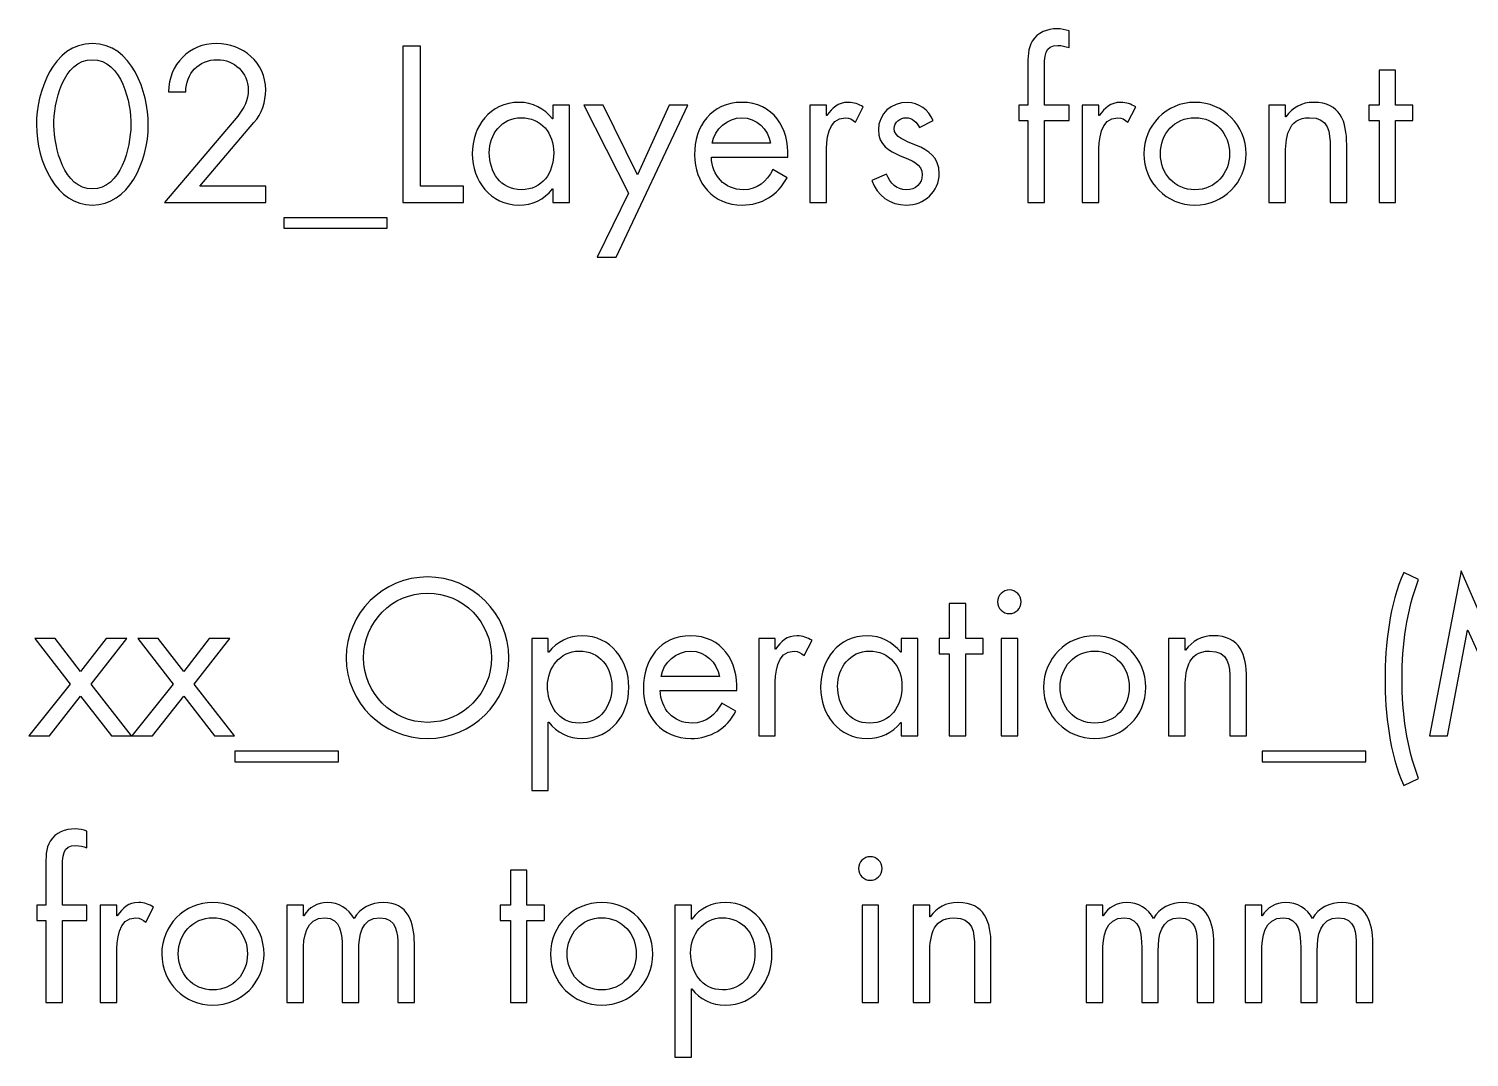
# Model space of a CAD drawing. Extents: x 150 to 6088, y 37 to 2750.
# Drawn here: x 4624.7 to 5041.9, y 62.8 to 360.6 of the extents above; entities that cross this region are included whole.
import ezdxf

# ---------------------------------------------------------------- set-up
doc = ezdxf.new("R2010")
doc.units = 0
doc.layers.add('00_Layout', color=7, linetype='CONTINUOUS')

msp = doc.modelspace()

# ---------------------------------------------------------------- linework, layer by layer
at = {"layer": '00_Layout', "color": 7}
for p, q in [((4926.015023, 355.141234), (4926.015023, 359.998974)), ((4643.126313, 356.340667), (4643.126313, 356.340667)), ((4738.122107, 355.561021), (4733.084451, 355.561021)), ((4733.084451, 355.561021), (4733.084451, 310.342002)), ((4738.122107, 315.019826), (4738.122107, 355.561021)), ((4643.126313, 351.662844), (4643.126313, 351.662844)), ((4914.080489, 349.74372), (4914.080489, 338.52893)), ((4918.878168, 338.52893), (4918.878168, 348.064519)), ((5020.590924, 348.664222), (5015.793245, 348.664222)), ((5015.793245, 348.664222), (5015.793245, 338.52893)), ((5020.590924, 338.52893), (5020.590924, 348.664222)), ((4665.136159, 342.367152), (4670.173815, 342.367152)), ((4781.302277, 338.52893), (4776.504334, 338.52893)), ((4776.504334, 338.52893), (4776.504334, 334.510791)), ((4781.302277, 310.342002), (4781.302277, 338.52893)), ((4791.077552, 338.52893), (4785.500147, 338.52893)), ((4785.500147, 338.52893), (4798.454119, 312.980792)), ((4801.033007, 318.318299), (4791.077552, 338.52893)), ((4794.795998, 294.509344), (4815.606226, 338.52893)), ((4810.148677, 338.52893), (4801.033007, 318.318299)), ((4815.606226, 338.52893), (4810.148677, 338.52893)), ((4855.727555, 338.52893), (4850.929876, 338.52893)), ((4850.929876, 338.52893), (4850.929876, 310.342002)), ((4855.727555, 335.470353), (4855.727555, 338.52893)), ((4864.12356, 333.611209), (4866.402676, 337.989181)), ((4914.080489, 338.52893), (4911.441805, 338.52893)), ((4911.441805, 338.52893), (4911.441805, 334.090977)), ((4926.015023, 338.52893), (4918.878168, 338.52893)), ((4926.015023, 334.090977), (4926.015023, 338.52893)), ((4934.651004, 338.52893), (4929.853061, 338.52893)), ((4929.853061, 338.52893), (4929.853061, 310.342002)), ((4934.651004, 335.470353), (4934.651004, 338.52893)), ((4943.047009, 333.611209), (4945.32586, 337.989181)), ((4988.685683, 338.52893), (4983.888004, 338.52893)), ((4983.888004, 338.52893), (4983.888004, 310.342002)), ((4988.685683, 335.11052), (4988.685683, 338.52893)), ((5015.793245, 338.52893), (5012.854524, 338.52893)), ((5012.854524, 338.52893), (5012.854524, 334.090977)), ((5025.62858, 338.52893), (5020.590924, 338.52893)), ((5025.62858, 334.090977), (5025.62858, 338.52893)), ((4685.226721, 335.350418), (4664.056661, 310.342002)), ((4767.268808, 334.870623), (4767.268808, 334.870623)), ((4776.504334, 334.510791), (4776.384478, 334.510791)), ((4855.847411, 335.470353), (4855.727555, 335.470353)), ((4882.654936, 331.991963), (4886.673154, 334.090977)), ((4911.441805, 334.090977), (4914.080489, 334.090977)), ((4914.080489, 334.090977), (4914.080489, 310.342002)), ((4918.878168, 334.090977), (4926.015023, 334.090977)), ((4918.878168, 310.342002), (4918.878168, 334.090977)), ((4934.77086, 335.470353), (4934.651004, 335.470353)), ((4962.477967, 334.870623), (4962.477967, 334.870623)), ((4988.805803, 335.11052), (4988.685683, 335.11052)), ((5012.854524, 334.090977), (5015.793245, 334.090977)), ((5015.793245, 334.090977), (5015.793245, 310.342002)), ((5020.590924, 334.090977), (5025.62858, 334.090977)), ((5020.590924, 310.342002), (5020.590924, 334.090977)), ((4674.251829, 315.019826), (4689.904545, 333.431293)), ((4839.53509, 327.494056), (4822.683021, 327.494056)), ((5001.639919, 326.234642), (5001.639919, 310.342002)), ((5006.437598, 310.342002), (5006.437598, 327.074242)), ((4822.443044, 323.415936), (4844.572746, 323.415936)), ((4855.727555, 310.342002), (4855.727555, 324.435479)), ((4934.651004, 310.342002), (4934.651004, 324.435479)), ((4988.685683, 310.342002), (4988.685683, 323.715814)), ((4844.332769, 317.478699), (4840.254755, 319.817611)), ((4873.179434, 318.498216), (4868.921239, 316.699053)), ((4693.322954, 315.019826), (4674.251829, 315.019826)), ((4693.322954, 310.342002), (4693.322954, 315.019826)), ((4750.59639, 315.019826), (4738.122107, 315.019826)), ((4750.59639, 310.342002), (4750.59639, 315.019826)), ((4776.384478, 314.240206), (4776.504334, 314.240206)), ((4776.504334, 314.240206), (4776.504334, 310.342002)), ((4798.454119, 312.980792), (4789.338449, 294.509344)), ((4664.056661, 310.342002), (4693.322954, 310.342002)), ((4733.084451, 310.342002), (4750.59639, 310.342002)), ((4776.504334, 310.342002), (4781.302277, 310.342002)), ((4850.929876, 310.342002), (4855.727555, 310.342002)), ((4914.080489, 310.342002), (4918.878168, 310.342002)), ((4929.853061, 310.342002), (4934.651004, 310.342002)), ((4962.477967, 309.562356), (4962.477967, 309.562356)), ((4983.888004, 310.342002), (4988.685683, 310.342002)), ((5001.639919, 310.342002), (5006.437598, 310.342002)), ((5015.793245, 310.342002), (5020.590924, 310.342002)), ((4728.526748, 305.844095), (4698.540526, 305.844095)), ((4698.540526, 305.844095), (4698.540526, 302.845473)), ((4728.526748, 302.845473), (4728.526748, 305.844095)), ((4698.540526, 302.845473), (4728.526748, 302.845473)), ((4789.338449, 294.509344), (4794.795998, 294.509344)), ((4740.221306, 201.892043), (4740.221306, 201.892043)), ((5027.247826, 201.112397), (5022.989896, 203.151457)), ((5039.602253, 203.691206), (5030.426523, 155.893378)), ((5056.03443, 165.728819), (5039.602253, 203.691206)), ((4740.221306, 197.214194), (4740.221306, 197.214194)), ((4908.742796, 198.113775), (4908.742796, 198.113775)), ((4896.088861, 194.215598), (4891.290917, 194.215598)), ((4891.290917, 194.215598), (4891.290917, 184.080306)), ((4896.088861, 184.080306), (4896.088861, 194.215598)), ((4632.331336, 184.080306), (4626.45416, 184.080306)), ((4626.45416, 184.080306), (4636.709387, 170.88641)), ((4639.707904, 174.484736), (4632.331336, 184.080306)), ((4647.084471, 184.080306), (4639.707904, 174.484736)), ((4642.76648, 170.88641), (4653.081768, 184.080306)), ((4653.081768, 184.080306), (4647.084471, 184.080306)), ((4662.197438, 184.080306), (4656.320261, 184.080306)), ((4656.320261, 184.080306), (4666.575489, 170.88641)), ((4669.574005, 174.484736), (4662.197438, 184.080306)), ((4676.950573, 184.080306), (4669.574005, 174.484736)), ((4672.632582, 170.88641), (4682.94787, 184.080306)), ((4682.94787, 184.080306), (4676.950573, 184.080306)), ((4775.184859, 184.080306), (4770.38718, 184.080306)), ((4770.38718, 184.080306), (4770.38718, 140.06072)), ((4775.184859, 180.062167), (4775.184859, 184.080306)), ((4840.91436, 184.080306), (4836.116681, 184.080306)), ((4836.116681, 184.080306), (4836.116681, 155.893378)), ((4840.91436, 181.021702), (4840.91436, 184.080306)), ((4882.175248, 184.080306), (4877.377568, 184.080306)), ((4877.377568, 184.080306), (4877.377568, 180.062167)), ((4882.175248, 155.893378), (4882.175248, 184.080306)), ((4891.290917, 184.080306), (4888.352461, 184.080306)), ((4888.352461, 184.080306), (4888.352461, 179.642353)), ((4901.126517, 184.080306), (4896.088861, 184.080306)), ((4901.126517, 179.642353), (4901.126517, 184.080306)), ((4911.141768, 184.080306), (4906.344089, 184.080306)), ((4906.344089, 184.080306), (4906.344089, 155.893378)), ((4911.141768, 155.893378), (4911.141768, 184.080306)), ((4959.659102, 184.080306), (4954.861423, 184.080306)), ((4954.861423, 184.080306), (4954.861423, 155.893378)), ((4959.659102, 180.66187), (4959.659102, 184.080306)), ((5035.584035, 155.893378), (5041.401416, 186.479172)), ((5041.401416, 186.479172), (5041.521272, 186.479172)), ((5041.521272, 186.479172), (5056.03443, 154.034235)), ((4775.30498, 180.062167), (4775.184859, 180.062167)), ((4784.120877, 180.421999), (4784.120877, 180.421999)), ((4841.034481, 181.021702), (4840.91436, 181.021702)), ((4849.310629, 179.162585), (4851.589481, 183.540557)), ((4868.141778, 180.421999), (4868.141778, 180.421999)), ((4877.377568, 180.062167), (4877.257448, 180.062167)), ((4888.352461, 179.642353), (4891.290917, 179.642353)), ((4891.290917, 179.642353), (4891.290917, 155.893378)), ((4896.088861, 179.642353), (4901.126517, 179.642353)), ((4896.088861, 155.893378), (4896.088861, 179.642353)), ((4933.451386, 180.421999), (4933.451386, 180.421999)), ((4959.779223, 180.66187), (4959.659102, 180.66187)), ((4824.721895, 173.045405), (4807.869826, 173.045405)), ((4972.613339, 171.785991), (4972.613339, 155.893378)), ((4977.411018, 155.893378), (4977.411018, 172.625618)), ((4636.709387, 170.88641), (4624.714793, 155.893378)), ((4630.71209, 155.893378), (4639.707904, 167.348065)), ((4639.707904, 167.348065), (4648.643922, 155.893378)), ((4654.461038, 155.893378), (4642.76648, 170.88641)), ((4666.575489, 170.88641), (4654.580894, 155.893378)), ((4660.578192, 155.893378), (4669.574005, 167.348065)), ((4669.574005, 167.348065), (4678.510024, 155.893378)), ((4684.32714, 155.893378), (4672.632582, 170.88641)), ((4807.629849, 168.967312), (4829.759551, 168.967312)), ((4840.91436, 155.893378), (4840.91436, 169.986829)), ((4959.659102, 155.893378), (4959.659102, 169.267164)), ((4829.519839, 163.030048), (4825.44156, 165.368986)), ((4775.184859, 140.06072), (4775.184859, 159.851536)), ((4775.184859, 159.851536), (4775.30498, 159.851536)), ((4877.257448, 159.791555), (4877.377568, 159.791555)), ((4877.377568, 159.791555), (4877.377568, 155.893378)), ((4624.714793, 155.893378), (4630.71209, 155.893378)), ((4648.643922, 155.893378), (4654.461038, 155.893378)), ((4654.580894, 155.893378), (4660.578192, 155.893378)), ((4678.510024, 155.893378), (4684.32714, 155.893378)), ((4836.116681, 155.893378), (4840.91436, 155.893378)), ((4877.377568, 155.893378), (4882.175248, 155.893378)), ((4891.290917, 155.893378), (4896.088861, 155.893378)), ((4906.344089, 155.893378), (4911.141768, 155.893378)), ((4933.451386, 155.113732), (4933.451386, 155.113732)), ((4954.861423, 155.893378), (4959.659102, 155.893378)), ((4972.613339, 155.893378), (4977.411018, 155.893378)), ((5030.426523, 155.893378), (5035.584035, 155.893378)), ((4714.373158, 151.395445), (4684.3872, 151.395445)), ((4684.3872, 151.395445), (4684.3872, 148.396849)), ((4714.373158, 148.396849), (4714.373158, 151.395445)), ((5011.954943, 151.395445), (4981.968985, 151.395445)), ((4981.968985, 151.395445), (4981.968985, 148.396849)), ((5011.954943, 148.396849), (5011.954943, 151.395445)), ((4684.3872, 148.396849), (4714.373158, 148.396849)), ((4981.968985, 148.396849), (5011.954943, 148.396849)), ((5022.989896, 141.50005), (5027.247826, 143.53911)), ((4770.38718, 140.06072), (4775.184859, 140.06072)), ((4641.567127, 123.468285), (4641.567127, 128.326024)), ((4629.632592, 118.07077), (4629.632592, 106.85598)), ((4769.00791, 116.991273), (4764.210231, 116.991273)), ((4764.210231, 116.991273), (4764.210231, 106.85598)), ((4769.00791, 106.85598), (4769.00791, 116.991273)), ((4868.441815, 120.889476), (4868.441815, 120.889476)), ((4634.430271, 106.85598), (4634.430271, 116.391543)), ((4629.632592, 106.85598), (4626.993908, 106.85598)), ((4626.993908, 106.85598), (4626.993908, 102.418028)), ((4641.567127, 106.85598), (4634.430271, 106.85598)), ((4641.567127, 102.418028), (4641.567127, 106.85598)), ((4650.203108, 106.85598), (4645.405429, 106.85598)), ((4645.405429, 106.85598), (4645.405429, 78.668921)), ((4650.203108, 103.797404), (4650.203108, 106.85598)), ((4658.599113, 101.93826), (4660.878229, 106.316231)), ((4704.238051, 106.85598), (4699.440107, 106.85598)), ((4699.440107, 106.85598), (4699.440107, 78.668921)), ((4704.238051, 103.797404), (4704.238051, 106.85598)), ((4764.210231, 106.85598), (4761.27151, 106.85598)), ((4761.27151, 106.85598), (4761.27151, 102.418028)), ((4774.045566, 106.85598), (4769.00791, 106.85598)), ((4774.045566, 102.418028), (4774.045566, 106.85598)), ((4816.625928, 106.85598), (4811.827984, 106.85598)), ((4811.827984, 106.85598), (4811.827984, 62.836288)), ((4816.625928, 102.837841), (4816.625928, 106.85598)), ((4870.840787, 106.85598), (4866.042843, 106.85598)), ((4866.042843, 106.85598), (4866.042843, 78.668921)), ((4870.840787, 78.668921), (4870.840787, 106.85598)), ((4885.653717, 106.85598), (4880.856038, 106.85598)), ((4880.856038, 106.85598), (4880.856038, 78.668921)), ((4885.653717, 103.437571), (4885.653717, 106.85598)), ((4935.790562, 106.85598), (4930.992883, 106.85598)), ((4930.992883, 106.85598), (4930.992883, 78.668921)), ((4935.790562, 103.797404), (4935.790562, 106.85598)), ((4981.849129, 106.85598), (4977.05145, 106.85598)), ((4977.05145, 106.85598), (4977.05145, 78.668921)), ((4981.849129, 103.797404), (4981.849129, 106.85598)), ((4626.993908, 102.418028), (4629.632592, 102.418028)), ((4629.632592, 102.418028), (4629.632592, 78.668921)), ((4634.430271, 102.418028), (4641.567127, 102.418028)), ((4634.430271, 78.668921), (4634.430271, 102.418028)), ((4650.322964, 103.797404), (4650.203108, 103.797404)), ((4678.03007, 103.197674), (4678.03007, 103.197674)), ((4704.357907, 103.797404), (4704.238051, 103.797404)), ((4761.27151, 102.418028), (4764.210231, 102.418028)), ((4764.210231, 102.418028), (4764.210231, 78.668921)), ((4769.00791, 102.418028), (4774.045566, 102.418028)), ((4769.00791, 78.668921), (4769.00791, 102.418028)), ((4790.657924, 103.197674), (4790.657924, 103.197674)), ((4816.745784, 102.837841), (4816.625928, 102.837841)), ((4825.561681, 103.197674), (4825.561681, 103.197674)), ((4885.773838, 103.437571), (4885.653717, 103.437571)), ((4935.910418, 103.797404), (4935.790562, 103.797404)), ((4981.969249, 103.797404), (4981.849129, 103.797404)), ((4650.203108, 78.668921), (4650.203108, 92.76245)), ((4704.238051, 78.668921), (4704.238051, 93.242404)), ((4715.512716, 94.681734), (4715.512716, 78.668921)), ((4720.31066, 78.668921), (4720.31066, 93.602236)), ((4731.585325, 95.041566), (4731.585325, 78.668921)), ((4736.383004, 78.668921), (4736.383004, 95.821027)), ((4885.653717, 78.668921), (4885.653717, 92.042785)), ((4898.607689, 94.561613), (4898.607689, 78.668921)), ((4903.405633, 78.668921), (4903.405633, 95.401399)), ((4935.790562, 78.668921), (4935.790562, 93.242404)), ((4947.065227, 94.681734), (4947.065227, 78.668921)), ((4951.863171, 78.668921), (4951.863171, 93.602236)), ((4963.137836, 95.041566), (4963.137836, 78.668921)), ((4967.93578, 78.668921), (4967.93578, 95.821027)), ((4981.849129, 78.668921), (4981.849129, 93.242404)), ((4993.124059, 94.681734), (4993.124059, 78.668921)), ((4997.921738, 78.668921), (4997.921738, 93.602236)), ((5009.196403, 95.041566), (5009.196403, 78.668921)), ((5013.994347, 78.668921), (5013.994347, 95.821027)), ((4816.625928, 62.836288), (4816.625928, 82.627343)), ((4816.625928, 82.627343), (4816.745784, 82.627343)), ((4629.632592, 78.668921), (4634.430271, 78.668921)), ((4645.405429, 78.668921), (4650.203108, 78.668921)), ((4678.03007, 77.88946), (4678.03007, 77.88946)), ((4699.440107, 78.668921), (4704.238051, 78.668921)), ((4715.512716, 78.668921), (4720.31066, 78.668921)), ((4731.585325, 78.668921), (4736.383004, 78.668921)), ((4764.210231, 78.668921), (4769.00791, 78.668921)), ((4790.657924, 77.88946), (4790.657924, 77.88946)), ((4866.042843, 78.668921), (4870.840787, 78.668921)), ((4880.856038, 78.668921), (4885.653717, 78.668921)), ((4898.607689, 78.668921), (4903.405633, 78.668921)), ((4930.992883, 78.668921), (4935.790562, 78.668921)), ((4947.065227, 78.668921), (4951.863171, 78.668921)), ((4963.137836, 78.668921), (4967.93578, 78.668921)), ((4977.05145, 78.668921), (4981.849129, 78.668921)), ((4993.124059, 78.668921), (4997.921738, 78.668921)), ((5009.196403, 78.668921), (5013.994347, 78.668921)), ((4811.827984, 62.836288), (4816.625928, 62.836288))]:
    msp.add_line(p, q, dxfattribs=at)
for points in [[(4922.596614, 360.598704), (4919.717953, 360.598704), (4916.899089, 359.57916), (4915.339903, 357.060333)], [(4926.015023, 359.998974), (4924.875465, 360.358806), (4923.735907, 360.598704), (4922.596614, 360.598704)], [(4643.126313, 356.340667), (4631.671732, 356.340667), (4626.933848, 342.187236), (4626.933848, 332.891544)], [(4659.318778, 332.891544), (4659.318778, 342.187236), (4654.581159, 356.340667), (4643.126313, 356.340667)], [(4679.109568, 356.340667), (4671.133192, 356.340667), (4665.316075, 350.283468), (4665.136159, 342.367152)], [(4693.322954, 342.966882), (4693.322954, 350.823217), (4686.666052, 356.340667), (4679.109568, 356.340667)], [(4915.339903, 357.060333), (4914.080489, 355.021273), (4914.080489, 352.082631), (4914.080489, 349.74372)], [(4918.878168, 348.064519), (4918.878168, 353.042194), (4918.878168, 355.800919), (4922.77653, 355.800919)], [(4922.77653, 355.800919), (4923.975884, 355.800919), (4924.935525, 355.501067), (4926.015023, 355.141234)], [(4631.971504, 332.651647), (4631.851648, 339.068678), (4634.610188, 351.662844), (4643.126313, 351.662844)], [(4643.126313, 351.662844), (4651.642438, 351.662844), (4654.401243, 339.068678), (4654.281122, 332.651647)], [(4670.173815, 342.367152), (4670.293671, 347.644705), (4673.8322, 351.662844), (4679.289484, 351.662844)], [(4679.289484, 351.662844), (4684.207284, 351.662844), (4688.285298, 347.944557), (4688.285298, 342.906901)], [(4688.285298, 342.906901), (4688.285298, 339.96826), (4687.025884, 337.509413), (4685.226721, 335.350418)], [(4689.904545, 333.431293), (4692.243456, 336.130037), (4693.322954, 339.308576), (4693.322954, 342.966882)], [(4766.729059, 339.308576), (4758.272729, 339.308576), (4753.175278, 332.411776), (4753.175278, 324.375498)], [(4776.384478, 334.510791), (4774.045566, 337.509413), (4770.567096, 339.308576), (4766.729059, 339.308576)], [(4831.198881, 339.308576), (4822.382984, 339.308576), (4817.525244, 332.411776), (4817.525244, 324.075647)], [(4844.572746, 323.415936), (4845.052435, 331.812047), (4840.254755, 339.308576), (4831.198881, 339.308576)], [(4862.084685, 339.308576), (4858.966048, 339.308576), (4857.526718, 337.689329), (4855.847411, 335.470353)], [(4866.402676, 337.989181), (4865.023141, 338.768827), (4863.703931, 339.308576), (4862.084685, 339.308576)], [(4879.176731, 339.308576), (4874.618764, 339.308576), (4870.780462, 336.070083), (4870.780462, 331.332279)], [(4886.673154, 334.090977), (4885.413741, 337.029619), (4882.415224, 339.308576), (4879.176731, 339.308576)], [(4941.00787, 339.308576), (4937.889497, 339.308576), (4936.450167, 337.689329), (4934.77086, 335.470353)], [(4945.32586, 337.989181), (4943.94659, 338.768827), (4942.627116, 339.308576), (4941.00787, 339.308576)], [(4962.477967, 339.308576), (4954.201818, 339.308576), (4947.664772, 332.651647), (4947.664772, 324.375498)], [(4977.291162, 324.375498), (4977.291162, 332.651647), (4970.754115, 339.308576), (4962.477967, 339.308576)], [(4996.841975, 339.308576), (4993.363771, 339.308576), (4990.784882, 337.809265), (4988.805803, 335.11052)], [(5006.437598, 327.074242), (5006.437598, 333.67119), (5004.638436, 339.308576), (4996.841975, 339.308576)], [(4758.092813, 324.735331), (4758.092813, 330.012884), (4761.691403, 334.870623), (4767.268808, 334.870623)], [(4767.268808, 334.870623), (4773.206045, 334.870623), (4776.74431, 330.312735), (4776.74431, 324.67535)], [(4822.683021, 327.494056), (4823.282565, 331.572149), (4827.120867, 334.870623), (4831.258942, 334.870623)], [(4831.258942, 334.870623), (4835.457076, 334.870623), (4838.875485, 331.572149), (4839.53509, 327.494056)], [(4855.727555, 324.435479), (4855.727555, 328.093759), (4855.967532, 334.870623), (4861.244899, 334.870623)], [(4861.244899, 334.870623), (4862.504313, 334.870623), (4863.164183, 334.270894), (4864.12356, 333.611209)], [(4875.338429, 331.752066), (4875.338429, 333.551228), (4877.137592, 334.870623), (4878.816899, 334.870623)], [(4878.816899, 334.870623), (4880.556001, 334.870623), (4881.995331, 333.491274), (4882.654936, 331.991963)], [(4934.651004, 324.435479), (4934.651004, 328.093759), (4934.890716, 334.870623), (4940.168349, 334.870623)], [(4940.168349, 334.870623), (4941.427763, 334.870623), (4942.087367, 334.270894), (4943.047009, 333.611209)], [(4952.462716, 324.435479), (4952.462716, 330.132819), (4956.54073, 334.870623), (4962.477967, 334.870623)], [(4962.477967, 334.870623), (4968.415204, 334.870623), (4972.493218, 330.132819), (4972.493218, 324.435479)], [(4988.685683, 323.715814), (4988.685683, 328.75347), (4989.105576, 334.870623), (4995.702682, 334.870623)], [(4995.702682, 334.870623), (5001.280087, 334.870623), (5001.639919, 330.79253), (5001.639919, 326.234642)], [(4626.933848, 332.891544), (4626.933848, 321.736709), (4632.811025, 309.562356), (4643.126313, 309.562356)], [(4643.126313, 314.240206), (4634.790104, 314.240206), (4632.09136, 326.294596), (4631.971504, 332.651647)], [(4643.126313, 309.562356), (4653.441601, 309.562356), (4659.318778, 321.736709), (4659.318778, 332.891544)], [(4654.281122, 332.651647), (4654.161266, 326.294596), (4651.462522, 314.240206), (4643.126313, 314.240206)], [(4870.780462, 331.332279), (4870.780462, 322.456374), (4883.494722, 324.615396), (4883.494722, 318.318299)], [(4881.875475, 326.834345), (4878.576922, 328.213721), (4875.338429, 329.173283), (4875.338429, 331.752066)], [(4888.412257, 318.738113), (4888.412257, 323.475917), (4885.173764, 325.454996), (4881.875475, 326.834345)], [(4753.175278, 324.375498), (4753.175278, 316.579118), (4758.39285, 309.562356), (4766.668999, 309.562356)], [(4767.328603, 314.000309), (4761.331571, 314.000309), (4758.092813, 319.217881), (4758.092813, 324.735331)], [(4776.74431, 324.67535), (4776.74431, 318.97801), (4773.505817, 314.000309), (4767.328603, 314.000309)], [(4817.525244, 324.075647), (4817.525244, 315.979388), (4822.922733, 309.562356), (4831.319002, 309.562356)], [(4831.678834, 314.000309), (4826.221286, 314.000309), (4822.503104, 318.198364), (4822.443044, 323.415936)], [(4947.664772, 324.375498), (4947.664772, 316.099323), (4954.261878, 309.562356), (4962.477967, 309.562356)], [(4962.477967, 314.000309), (4956.54073, 314.000309), (4952.462716, 318.678132), (4952.462716, 324.435479)], [(4972.493218, 324.435479), (4972.493218, 318.678132), (4968.415204, 314.000309), (4962.477967, 314.000309)], [(4962.477967, 309.562356), (4970.694055, 309.562356), (4977.291162, 316.099323), (4977.291162, 324.375498)], [(4831.319002, 309.562356), (4837.076323, 309.562356), (4841.634025, 312.441043), (4844.332769, 317.478699)], [(4840.254755, 319.817611), (4838.395532, 316.459156), (4835.756848, 314.000309), (4831.678834, 314.000309)], [(4878.936755, 314.000309), (4875.758057, 314.000309), (4874.378787, 315.859452), (4873.179434, 318.498216)], [(4878.876694, 309.562356), (4884.094266, 309.562356), (4888.412257, 313.400579), (4888.412257, 318.738113)], [(4883.494722, 318.318299), (4883.494722, 315.739491), (4881.515643, 314.000309), (4878.936755, 314.000309)], [(4766.668999, 309.562356), (4770.627157, 309.562356), (4773.92571, 311.121648), (4776.384478, 314.240206)], [(4868.921239, 316.699053), (4870.420629, 312.261127), (4874.138811, 309.562356), (4878.876694, 309.562356)], [(4740.221306, 201.892043), (4727.32713, 201.892043), (4716.652274, 191.396892), (4716.652274, 178.44292)], [(4763.790338, 178.44292), (4763.790338, 191.396892), (4753.115218, 201.892043), (4740.221306, 201.892043)], [(5022.989896, 203.151457), (5018.791761, 194.215598), (5017.532347, 182.041246), (5017.532347, 172.32574)], [(5022.450147, 172.32574), (5022.450147, 182.161181), (5023.829417, 192.056603), (5027.247826, 201.112397)], [(4721.68993, 178.502875), (4721.68993, 188.758129), (4729.845958, 197.214194), (4740.221306, 197.214194)], [(4740.221306, 197.214194), (4750.59639, 197.214194), (4758.752683, 188.758129), (4758.752683, 178.502875)], [(4908.742796, 198.113775), (4906.883838, 198.113775), (4905.324387, 196.554509), (4905.324387, 194.695366)], [(4912.161205, 194.695366), (4912.161205, 196.554509), (4910.602019, 198.113775), (4908.742796, 198.113775)], [(4905.324387, 194.695366), (4905.324387, 192.776268), (4906.883838, 191.276957), (4908.742796, 191.276957)], [(4908.742796, 191.276957), (4910.602019, 191.276957), (4912.161205, 192.776268), (4912.161205, 194.695366)], [(4785.020459, 184.859925), (4781.122361, 184.859925), (4777.643891, 183.180724), (4775.30498, 180.062167)], [(4798.514179, 169.926848), (4798.514179, 177.723255), (4793.296607, 184.859925), (4785.020459, 184.859925)], [(4816.385951, 184.859925), (4807.570053, 184.859925), (4802.712314, 177.963126), (4802.712314, 169.626996)], [(4829.759551, 168.967312), (4830.239504, 177.363422), (4825.44156, 184.859925), (4816.385951, 184.859925)], [(4847.27149, 184.859925), (4844.152853, 184.859925), (4842.713523, 183.240679), (4841.034481, 181.021702)], [(4851.589481, 183.540557), (4850.210211, 184.320176), (4848.890737, 184.859925), (4847.27149, 184.859925)], [(4867.602029, 184.859925), (4859.145964, 184.859925), (4854.048248, 177.963126), (4854.048248, 169.926848)], [(4877.257448, 180.062167), (4874.918536, 183.060762), (4871.440331, 184.859925), (4867.602029, 184.859925)], [(4933.451386, 184.859925), (4925.175237, 184.859925), (4918.638191, 178.203023), (4918.638191, 169.926848)], [(4948.264581, 169.926848), (4948.264581, 178.203023), (4941.727535, 184.859925), (4933.451386, 184.859925)], [(4967.815395, 184.859925), (4964.336925, 184.859925), (4961.758302, 183.36064), (4959.779223, 180.66187)], [(4977.411018, 172.625618), (4977.411018, 179.22254), (4975.611855, 184.859925), (4967.815395, 184.859925)], [(4774.945147, 170.286707), (4774.945147, 175.564233), (4778.543473, 180.421999), (4784.120877, 180.421999)], [(4784.120877, 180.421999), (4790.058114, 180.421999), (4793.59638, 175.864111), (4793.59638, 170.226726)], [(4807.869826, 173.045405), (4808.469635, 177.123525), (4812.307672, 180.421999), (4816.445747, 180.421999)], [(4816.445747, 180.421999), (4820.643881, 180.421999), (4824.062291, 177.123525), (4824.721895, 173.045405)], [(4840.91436, 169.986829), (4840.91436, 173.645135), (4841.154337, 180.421999), (4846.431969, 180.421999)], [(4846.431969, 180.421999), (4847.691383, 180.421999), (4848.350988, 179.822269), (4849.310629, 179.162585)], [(4858.966048, 170.286707), (4858.966048, 175.564233), (4862.564374, 180.421999), (4868.141778, 180.421999)], [(4868.141778, 180.421999), (4874.079015, 180.421999), (4877.61728, 175.864111), (4877.61728, 170.226726)], [(4923.43587, 169.986829), (4923.43587, 175.684195), (4927.514149, 180.421999), (4933.451386, 180.421999)], [(4933.451386, 180.421999), (4939.388623, 180.421999), (4943.466637, 175.684195), (4943.466637, 169.986829)], [(4959.659102, 169.267164), (4959.659102, 174.304819), (4960.078995, 180.421999), (4966.676101, 180.421999)], [(4966.676101, 180.421999), (4972.253506, 180.421999), (4972.613339, 176.343879), (4972.613339, 171.785991)], [(4716.652274, 178.44292), (4716.652274, 165.428941), (4727.32713, 155.113732), (4740.221306, 155.113732)], [(4740.221306, 159.791555), (4729.966078, 159.791555), (4721.68993, 168.307601), (4721.68993, 178.502875)], [(4758.752683, 178.502875), (4758.752683, 168.307601), (4750.476534, 159.791555), (4740.221306, 159.791555)], [(4740.221306, 155.113732), (4753.115218, 155.113732), (4763.790338, 165.428941), (4763.790338, 178.44292)], [(5017.532347, 172.32574), (5017.532347, 162.610261), (5018.791761, 150.435909), (5022.989896, 141.50005)], [(5027.247826, 143.53911), (5023.829417, 152.594904), (5022.450147, 162.4903), (5022.450147, 172.32574)], [(4784.180938, 159.551685), (4778.18364, 159.551685), (4774.945147, 164.769257), (4774.945147, 170.286707)], [(4793.59638, 170.226726), (4793.59638, 164.52936), (4790.357887, 159.551685), (4784.180938, 159.551685)], [(4784.960398, 155.113732), (4793.416463, 155.113732), (4798.514179, 161.890596), (4798.514179, 169.926848)], [(4802.712314, 169.626996), (4802.712314, 161.530764), (4808.109802, 155.113732), (4816.505807, 155.113732)], [(4816.86564, 159.551685), (4811.408091, 159.551685), (4807.689909, 163.749713), (4807.629849, 168.967312)], [(4854.048248, 169.926848), (4854.048248, 162.130467), (4859.26582, 155.113732), (4867.541969, 155.113732)], [(4868.201838, 159.551685), (4862.204541, 159.551685), (4858.966048, 164.769257), (4858.966048, 170.286707)], [(4877.61728, 170.226726), (4877.61728, 164.52936), (4874.378787, 159.551685), (4868.201838, 159.551685)], [(4918.638191, 169.926848), (4918.638191, 161.650699), (4925.235033, 155.113732), (4933.451386, 155.113732)], [(4933.451386, 159.551685), (4927.514149, 159.551685), (4923.43587, 164.229508), (4923.43587, 169.986829)], [(4943.466637, 169.986829), (4943.466637, 164.229508), (4939.388623, 159.551685), (4933.451386, 159.551685)], [(4933.451386, 155.113732), (4941.667475, 155.113732), (4948.264581, 161.650699), (4948.264581, 169.926848)], [(4816.505807, 155.113732), (4822.263128, 155.113732), (4826.821095, 157.992393), (4829.519839, 163.030048)], [(4825.44156, 165.368986), (4823.582602, 162.010532), (4820.943654, 159.551685), (4816.86564, 159.551685)], [(4775.30498, 159.851536), (4777.583831, 156.79296), (4781.122361, 155.113732), (4784.960398, 155.113732)], [(4867.541969, 155.113732), (4871.500127, 155.113732), (4874.79868, 156.672998), (4877.257448, 159.791555)], [(4630.892006, 125.387383), (4629.632592, 123.348323), (4629.632592, 120.409682), (4629.632592, 118.07077)], [(4638.148718, 128.925754), (4635.270057, 128.925754), (4632.451192, 127.906211), (4630.892006, 125.387383)], [(4641.567127, 128.326024), (4640.427569, 128.685857), (4639.288011, 128.925754), (4638.148718, 128.925754)], [(4634.430271, 116.391543), (4634.430271, 121.369244), (4634.430271, 124.127969), (4638.328634, 124.127969)], [(4638.328634, 124.127969), (4639.527987, 124.127969), (4640.487629, 123.828118), (4641.567127, 123.468285)], [(4868.441815, 120.889476), (4866.582592, 120.889476), (4865.023406, 119.330184), (4865.023406, 117.471067)], [(4865.023406, 117.471067), (4865.023406, 115.551942), (4866.582592, 114.052631), (4868.441815, 114.052631)], [(4871.860224, 117.471067), (4871.860224, 119.330184), (4870.301038, 120.889476), (4868.441815, 120.889476)], [(4868.441815, 114.052631), (4870.301038, 114.052631), (4871.860224, 115.551942), (4871.860224, 117.471067)], [(4656.560238, 107.635626), (4653.441601, 107.635626), (4652.002271, 106.01638), (4650.322964, 103.797404)], [(4660.878229, 106.316231), (4659.498694, 107.095877), (4658.179484, 107.635626), (4656.560238, 107.635626)], [(4678.03007, 107.635626), (4669.753922, 107.635626), (4663.216876, 100.978698), (4663.216876, 92.702655)], [(4692.843265, 92.702655), (4692.843265, 100.978698), (4686.306219, 107.635626), (4678.03007, 107.635626)], [(4711.134665, 107.635626), (4708.256005, 107.635626), (4705.857297, 106.136315), (4704.357907, 103.797404)], [(4718.931125, 102.957777), (4717.431735, 105.896418), (4714.433218, 107.635626), (4711.134665, 107.635626)], [(4727.38719, 107.635626), (4723.968781, 107.635626), (4720.610432, 106.076334), (4718.931125, 102.957777)], [(4736.383004, 95.821027), (4736.383004, 101.758344), (4734.583841, 107.635626), (4727.38719, 107.635626)], [(4790.657924, 107.635626), (4782.381775, 107.635626), (4775.844729, 100.978698), (4775.844729, 92.702655)], [(4805.471118, 92.702655), (4805.471118, 100.978698), (4798.934072, 107.635626), (4790.657924, 107.635626)], [(4826.461262, 107.635626), (4822.563165, 107.635626), (4819.084695, 105.956399), (4816.745784, 102.837841)], [(4839.954983, 92.702655), (4839.954983, 100.49893), (4834.737411, 107.635626), (4826.461262, 107.635626)], [(4893.81001, 107.635626), (4890.33154, 107.635626), (4887.752917, 106.136315), (4885.773838, 103.437571)], [(4903.405633, 95.401399), (4903.405633, 101.998241), (4901.60647, 107.635626), (4893.81001, 107.635626)], [(4942.687441, 107.635626), (4939.808781, 107.635626), (4937.409809, 106.136315), (4935.910418, 103.797404)], [(4950.483637, 102.957777), (4948.984511, 105.896418), (4945.98573, 107.635626), (4942.687441, 107.635626)], [(4958.939966, 107.635626), (4955.521557, 107.635626), (4952.162943, 106.076334), (4950.483637, 102.957777)], [(4967.93578, 95.821027), (4967.93578, 101.758344), (4966.136617, 107.635626), (4958.939966, 107.635626)], [(4988.746008, 107.635626), (4985.867347, 107.635626), (4983.468375, 106.136315), (4981.969249, 103.797404)], [(4996.542468, 102.957777), (4995.043077, 105.896418), (4992.044561, 107.635626), (4988.746008, 107.635626)], [(5004.998533, 107.635626), (5001.580124, 107.635626), (4998.22151, 106.076334), (4996.542468, 102.957777)], [(5013.994347, 95.821027), (5013.994347, 101.758344), (5012.195184, 107.635626), (5004.998533, 107.635626)], [(4650.203108, 92.76245), (4650.203108, 96.420836), (4650.443085, 103.197674), (4655.720452, 103.197674)], [(4655.720452, 103.197674), (4656.979866, 103.197674), (4657.639736, 102.597944), (4658.599113, 101.93826)], [(4668.014819, 92.76245), (4668.014819, 98.459976), (4672.092833, 103.197674), (4678.03007, 103.197674)], [(4678.03007, 103.197674), (4683.967308, 103.197674), (4688.045586, 98.459976), (4688.045586, 92.76245)], [(4704.238051, 93.242404), (4704.238051, 97.500334), (4704.837596, 103.197674), (4710.47506, 103.197674)], [(4710.47506, 103.197674), (4715.092823, 103.197674), (4715.512716, 98.159939), (4715.512716, 94.681734)], [(4720.31066, 93.602236), (4720.31066, 97.860166), (4720.910204, 103.197674), (4726.427813, 103.197674)], [(4726.427813, 103.197674), (4731.345348, 103.197674), (4731.585325, 98.699688), (4731.585325, 95.041566)], [(4780.642672, 92.76245), (4780.642672, 98.459976), (4784.720686, 103.197674), (4790.657924, 103.197674)], [(4790.657924, 103.197674), (4796.595161, 103.197674), (4800.673175, 98.459976), (4800.673175, 92.76245)], [(4816.385951, 93.062487), (4816.385951, 98.339855), (4819.984277, 103.197674), (4825.561681, 103.197674)], [(4825.561681, 103.197674), (4831.498918, 103.197674), (4835.037448, 98.639892), (4835.037448, 93.002427)], [(4885.653717, 92.042785), (4885.653717, 97.080441), (4886.07361, 103.197674), (4892.670452, 103.197674)], [(4892.670452, 103.197674), (4898.247856, 103.197674), (4898.607689, 99.119554), (4898.607689, 94.561613)], [(4935.790562, 93.242404), (4935.790562, 97.500334), (4936.390371, 103.197674), (4942.027572, 103.197674)], [(4942.027572, 103.197674), (4946.645599, 103.197674), (4947.065227, 98.159939), (4947.065227, 94.681734)], [(4951.863171, 93.602236), (4951.863171, 97.860166), (4952.462716, 103.197674), (4957.980325, 103.197674)], [(4957.980325, 103.197674), (4962.898124, 103.197674), (4963.137836, 98.699688), (4963.137836, 95.041566)], [(4981.849129, 93.242404), (4981.849129, 97.500334), (4982.448938, 103.197674), (4988.086403, 103.197674)], [(4988.086403, 103.197674), (4992.704166, 103.197674), (4993.124059, 98.159939), (4993.124059, 94.681734)], [(4997.921738, 93.602236), (4997.921738, 97.860166), (4998.521547, 103.197674), (5004.038891, 103.197674)], [(5004.038891, 103.197674), (5008.956691, 103.197674), (5009.196403, 98.699688), (5009.196403, 95.041566)], [(4663.216876, 92.702655), (4663.216876, 84.426506), (4669.813982, 77.88946), (4678.03007, 77.88946)], [(4678.03007, 82.327306), (4672.092833, 82.327306), (4668.014819, 87.00513), (4668.014819, 92.76245)], [(4688.045586, 92.76245), (4688.045586, 87.00513), (4683.967308, 82.327306), (4678.03007, 82.327306)], [(4678.03007, 77.88946), (4686.246423, 77.88946), (4692.843265, 84.426506), (4692.843265, 92.702655)], [(4775.844729, 92.702655), (4775.844729, 84.426506), (4782.441835, 77.88946), (4790.657924, 77.88946)], [(4790.657924, 82.327306), (4784.720686, 82.327306), (4780.642672, 87.00513), (4780.642672, 92.76245)], [(4800.673175, 92.76245), (4800.673175, 87.00513), (4796.595161, 82.327306), (4790.657924, 82.327306)], [(4790.657924, 77.88946), (4798.874012, 77.88946), (4805.471118, 84.426506), (4805.471118, 92.702655)], [(4825.621741, 82.327306), (4819.624444, 82.327306), (4816.385951, 87.544878), (4816.385951, 93.062487)], [(4835.037448, 93.002427), (4835.037448, 87.305167), (4831.798955, 82.327306), (4825.621741, 82.327306)], [(4826.401467, 77.88946), (4834.857532, 77.88946), (4839.954983, 84.666218), (4839.954983, 92.702655)], [(4816.745784, 82.627343), (4819.024635, 79.568767), (4822.563165, 77.88946), (4826.401467, 77.88946)]]:
    msp.add_open_spline(points, degree=3, dxfattribs=at)

doc.saveas('drawing.dxf')
